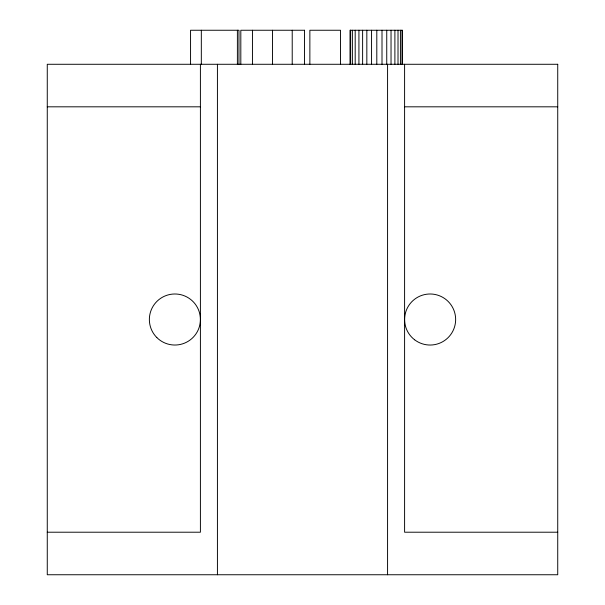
<?xml version="1.0" encoding="UTF-8"?>
<svg xmlns="http://www.w3.org/2000/svg" width="605" height="605" viewBox="0 0 605 605"><rect width="100%" height="100%" fill="white"/><g stroke="black" fill="none" stroke-linecap="round" stroke-linejoin="round"><path stroke-width="0.91" d="M304.542 30.25L240.82 30.25L240.82 64.281M47.266 106.82L200.406 106.82M404.594 106.82L557.734 106.82M47.266 532.211L200.406 532.211L200.406 64.281M557.734 532.211L404.594 532.211L404.594 64.281M402.499 64.281L402.499 30.25L350.015 30.25L350.015 64.281M401.985 30.25L401.985 64.281M400.434 30.25L400.434 64.281M398.014 30.25L398.014 64.281M394.891 30.25L394.891 64.281M391.034 30.25L391.034 64.281M387.578 64.281L387.578 574.75M386.746 30.25L386.746 64.281M382.005 30.25L382.005 64.281M376.802 30.25L376.802 64.281M371.561 30.25L371.561 64.281M366.834 30.25L366.834 64.281M362.614 30.25L362.614 64.281M358.924 30.25L358.924 64.281M355.195 30.25L355.195 64.281M352.382 30.25L352.382 64.281M350.605 30.25L350.605 64.281M350.56 30.25L350.56 64.281M340.509 64.281L340.509 30.25L309.866 30.25L309.866 64.281M304.489 30.25L304.542 64.281M292.215 30.25L292.215 64.281M272.492 30.25L272.492 64.281M252.444 30.25L252.444 64.281M238.967 64.281L238.967 30.25L190.56 30.25L190.56 64.281M237.394 30.25L237.394 64.281M217.422 64.281L217.422 574.75M201.321 30.25L201.321 64.281M557.734 64.281L47.266 64.281L47.266 574.75L557.734 574.75L557.734 64.281M156.839 337.56A25.523 25.523 0 0 0 199.537 326.125A25.523 25.523 0 0 0 168.273 294.862A25.523 25.523 0 0 0 156.839 337.56M414.599 339.776A25.523 25.523 0 0 0 455.429 322.828A25.523 25.523 0 0 0 420.331 295.943A25.523 25.523 0 0 0 414.599 339.776"/></g></svg>
